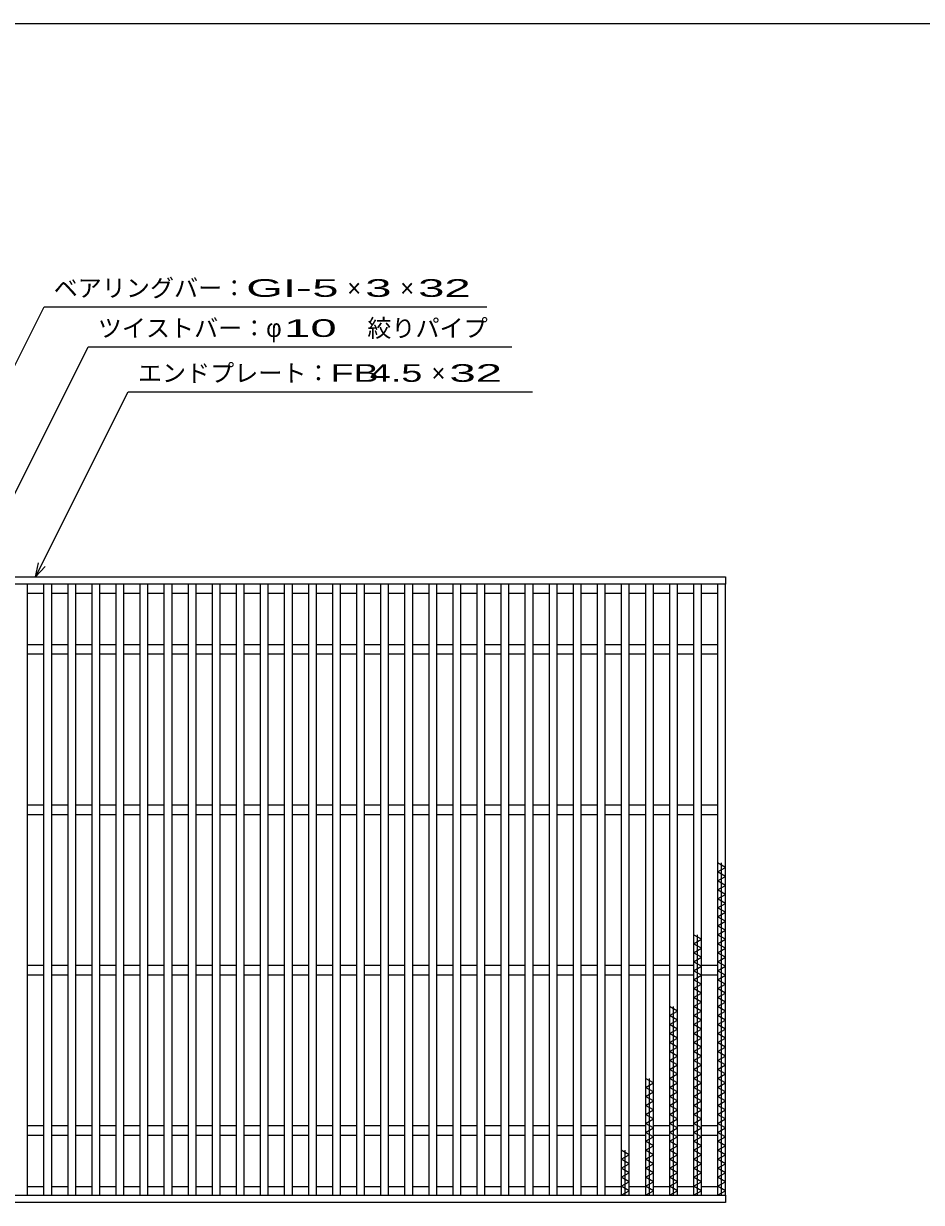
# Model space of a CAD drawing. Units: millimetres, scale not verified. Extents: x -3572 to 1042, y -2528 to 629.
# Drawn here: x -692 to -133, y -106 to 629 of the extents above; entities that cross this region are included whole.
import ezdxf
from ezdxf.enums import TextEntityAlignment as Align

# ---------------------------------------------------------------- set-up
doc = ezdxf.new("R2010")
doc.units = ezdxf.units.MM
doc.header["$LTSCALE"] = 6
for name, color, linetype, lineweight in [('0_2', 150, 'Continuous', 25), ('16', 3, 'Continuous', 25), ('22', 4, 'Continuous', 25)]:
    doc.layers.add(name, color=color, linetype=linetype, lineweight=lineweight)
doc.styles.add('ベクトル', font='')
doc.styles.get('ベクトル').set_extended_font_data('ベクトル')

msp = doc.modelspace()

# ---------------------------------------------------------------- linework, layer by layer
at = {"layer": '0_2'}
msp.add_line((-1034.4, 629.1), (1041.6, 629.1), dxfattribs=at)
at = {"layer": '16'}
for p, q in [((-845, 284), (-255, 284)), ((-255, 279.5), (-845, 279.5)), ((-690, 279.5), (-695, 279.5)), ((-690, -101.5), (-690, 279.5)), ((-680, 279.5), (-680, -101.5)), ((-675, 279.5), (-680, 279.5)), ((-675, -101.5), (-675, 279.5)), ((-665, 279.5), (-665, -101.5)), ((-660, 279.5), (-665, 279.5)), ((-660, -101.5), (-660, 279.5)), ((-650, 279.5), (-650, -101.5)), ((-645, 279.5), (-650, 279.5)), ((-645, -101.5), (-645, 279.5)), ((-635, 279.5), (-635, -101.5)), ((-630, 279.5), (-635, 279.5)), ((-630, -101.5), (-630, 279.5)), ((-620, 279.5), (-620, -101.5)), ((-615, 279.5), (-620, 279.5)), ((-615, -101.5), (-615, 279.5)), ((-605, 279.5), (-605, -101.5)), ((-600, 279.5), (-605, 279.5)), ((-600, -101.5), (-600, 279.5)), ((-590, 279.5), (-590, -101.5)), ((-585, 279.5), (-590, 279.5)), ((-585, -101.5), (-585, 279.5)), ((-575, 279.5), (-575, -101.5)), ((-570, 279.5), (-575, 279.5)), ((-570, -101.5), (-570, 279.5)), ((-560, 279.5), (-560, -101.5)), ((-555, 279.5), (-560, 279.5)), ((-555, -101.5), (-555, 279.5)), ((-545, 279.5), (-545, -101.5)), ((-540, 279.5), (-545, 279.5)), ((-540, -101.5), (-540, 279.5)), ((-530, 279.5), (-530, -101.5)), ((-525, 279.5), (-530, 279.5)), ((-525, -101.5), (-525, 279.5)), ((-515, 279.5), (-515, -101.5)), ((-510, 279.5), (-515, 279.5)), ((-510, -101.5), (-510, 279.5)), ((-500, 279.5), (-500, -101.5)), ((-495, 279.5), (-500, 279.5)), ((-495, -101.5), (-495, 279.5)), ((-485, 279.5), (-485, -101.5)), ((-480, 279.5), (-485, 279.5)), ((-480, -101.5), (-480, 279.5)), ((-470, 279.5), (-470, -101.5)), ((-465, 279.5), (-470, 279.5)), ((-465, -101.5), (-465, 279.5)), ((-455, 279.5), (-455, -101.5)), ((-450, 279.5), (-455, 279.5)), ((-450, -101.5), (-450, 279.5)), ((-440, 279.5), (-440, -101.5)), ((-435, 279.5), (-440, 279.5)), ((-435, -101.5), (-435, 279.5)), ((-425, 279.5), (-425, -101.5)), ((-420, 279.5), (-425, 279.5)), ((-420, -101.5), (-420, 279.5)), ((-410, 279.5), (-410, -101.5)), ((-405, 279.5), (-410, 279.5)), ((-405, -101.5), (-405, 279.5)), ((-395, 279.5), (-395, -101.5)), ((-390, 279.5), (-395, 279.5)), ((-390, -101.5), (-390, 279.5)), ((-380, 279.5), (-380, -101.5)), ((-375, 279.5), (-380, 279.5)), ((-375, -101.5), (-375, 279.5)), ((-365, 279.5), (-365, -101.5)), ((-360, 279.5), (-365, 279.5)), ((-360, -101.5), (-360, 279.5)), ((-350, 279.5), (-350, -101.5)), ((-345, 279.5), (-350, 279.5)), ((-345, -101.5), (-345, 279.5)), ((-335, 279.5), (-335, -101.5)), ((-330, 279.5), (-335, 279.5)), ((-330, -101.5), (-330, 279.5)), ((-320, 279.5), (-320, -101.5)), ((-315, 279.5), (-320, 279.5)), ((-315, -101.5), (-315, 279.5)), ((-305, 279.5), (-305, -101.5)), ((-300, 279.5), (-305, 279.5)), ((-300, -101.5), (-300, 279.5)), ((-290, 279.5), (-290, -101.5)), ((-285, 279.5), (-290, 279.5)), ((-285, -101.5), (-285, 279.5)), ((-275, 279.5), (-275, -101.5)), ((-270, 279.5), (-275, 279.5)), ((-270, -101.5), (-270, 279.5)), ((-260, 279.5), (-260, -101.5)), ((-255, 279.5), (-260, 279.5)), ((-255, 284), (-255, 279.5)), ((-255, -101.5), (-255, 279.5)), ((-690, 274), (-680, 274)), ((-675, 274), (-665, 274)), ((-660, 274), (-650, 274)), ((-645, 274), (-635, 274)), ((-630, 274), (-620, 274)), ((-615, 274), (-605, 274)), ((-600, 274), (-590, 274)), ((-585, 274), (-575, 274)), ((-570, 274), (-560, 274)), ((-555, 274), (-545, 274)), ((-540, 274), (-530, 274)), ((-525, 274), (-515, 274)), ((-510, 274), (-500, 274)), ((-495, 274), (-485, 274)), ((-480, 274), (-470, 274)), ((-465, 274), (-455, 274)), ((-450, 274), (-440, 274)), ((-435, 274), (-425, 274)), ((-420, 274), (-410, 274)), ((-405, 274), (-395, 274)), ((-390, 274), (-380, 274)), ((-375, 274), (-365, 274)), ((-360, 274), (-350, 274)), ((-345, 274), (-335, 274)), ((-330, 274), (-320, 274)), ((-315, 274), (-305, 274)), ((-300, 274), (-290, 274)), ((-285, 274), (-275, 274)), ((-270, 274), (-260, 274)), ((-690, 242), (-680, 242)), ((-690, 236), (-680, 236)), ((-675, 242), (-665, 242)), ((-675, 236), (-665, 236)), ((-660, 242), (-650, 242)), ((-660, 236), (-650, 236)), ((-645, 242), (-635, 242)), ((-645, 236), (-635, 236)), ((-630, 242), (-620, 242)), ((-630, 236), (-620, 236)), ((-615, 242), (-605, 242)), ((-615, 236), (-605, 236)), ((-600, 242), (-590, 242)), ((-600, 236), (-590, 236)), ((-585, 242), (-575, 242)), ((-585, 236), (-575, 236)), ((-570, 242), (-560, 242)), ((-570, 236), (-560, 236)), ((-555, 242), (-545, 242)), ((-555, 236), (-545, 236)), ((-540, 242), (-530, 242)), ((-540, 236), (-530, 236)), ((-525, 242), (-515, 242)), ((-525, 236), (-515, 236)), ((-510, 242), (-500, 242)), ((-510, 236), (-500, 236)), ((-495, 242), (-485, 242)), ((-495, 236), (-485, 236)), ((-480, 242), (-470, 242)), ((-480, 236), (-470, 236)), ((-465, 242), (-455, 242)), ((-465, 236), (-455, 236)), ((-450, 242), (-440, 242)), ((-450, 236), (-440, 236)), ((-435, 242), (-425, 242)), ((-435, 236), (-425, 236)), ((-420, 242), (-410, 242)), ((-420, 236), (-410, 236)), ((-405, 242), (-395, 242)), ((-405, 236), (-395, 236)), ((-390, 242), (-380, 242)), ((-390, 236), (-380, 236)), ((-375, 242), (-365, 242)), ((-375, 236), (-365, 236)), ((-360, 242), (-350, 242)), ((-360, 236), (-350, 236)), ((-345, 242), (-335, 242)), ((-345, 236), (-335, 236)), ((-330, 242), (-320, 242)), ((-330, 236), (-320, 236)), ((-315, 242), (-305, 242)), ((-315, 236), (-305, 236)), ((-300, 242), (-290, 242)), ((-300, 236), (-290, 236)), ((-285, 242), (-275, 242)), ((-285, 236), (-275, 236)), ((-270, 242), (-260, 242)), ((-270, 236), (-260, 236)), ((-690, 142), (-680, 142)), ((-675, 142), (-665, 142)), ((-660, 142), (-650, 142)), ((-645, 142), (-635, 142)), ((-630, 142), (-620, 142)), ((-615, 142), (-605, 142)), ((-600, 142), (-590, 142)), ((-585, 142), (-575, 142)), ((-570, 142), (-560, 142)), ((-555, 142), (-545, 142)), ((-540, 142), (-530, 142)), ((-525, 142), (-515, 142)), ((-510, 142), (-500, 142)), ((-495, 142), (-485, 142)), ((-480, 142), (-470, 142)), ((-465, 142), (-455, 142)), ((-450, 142), (-440, 142)), ((-435, 142), (-425, 142)), ((-420, 142), (-410, 142)), ((-405, 142), (-395, 142)), ((-390, 142), (-380, 142)), ((-375, 142), (-365, 142)), ((-360, 142), (-350, 142)), ((-345, 142), (-335, 142)), ((-330, 142), (-320, 142)), ((-315, 142), (-305, 142)), ((-300, 142), (-290, 142)), ((-285, 142), (-275, 142)), ((-270, 142), (-260, 142)), ((-690, 136), (-680, 136)), ((-675, 136), (-665, 136)), ((-660, 136), (-650, 136)), ((-645, 136), (-635, 136)), ((-630, 136), (-620, 136)), ((-615, 136), (-605, 136)), ((-600, 136), (-590, 136)), ((-585, 136), (-575, 136)), ((-570, 136), (-560, 136)), ((-555, 136), (-545, 136)), ((-540, 136), (-530, 136)), ((-525, 136), (-515, 136)), ((-510, 136), (-500, 136)), ((-495, 136), (-485, 136)), ((-480, 136), (-470, 136)), ((-465, 136), (-455, 136)), ((-450, 136), (-440, 136)), ((-435, 136), (-425, 136)), ((-420, 136), (-410, 136)), ((-405, 136), (-395, 136)), ((-390, 136), (-380, 136)), ((-375, 136), (-365, 136)), ((-360, 136), (-350, 136)), ((-345, 136), (-335, 136)), ((-330, 136), (-320, 136)), ((-315, 136), (-305, 136)), ((-300, 136), (-290, 136)), ((-285, 136), (-275, 136)), ((-270, 136), (-260, 136)), ((-255, 102.9), (-260, 105.7)), ((-257.5, -101.5), (-257.5, 105.7)), ((-260, 100.1), (-255, 102.9)), ((-255, 97.3), (-260, 100.1)), ((-260, 94.5), (-255, 97.3)), ((-255, 91.7), (-260, 94.5)), ((-260, 88.9), (-255, 91.7)), ((-255, 86.1), (-260, 88.9)), ((-260, 83.3), (-255, 86.1)), ((-255, 80.5), (-260, 83.3)), ((-260, 77.7), (-255, 80.5)), ((-255, 74.9), (-260, 77.7)), ((-260, 72.1), (-255, 74.9)), ((-255, 69.3), (-260, 72.1)), ((-260, 66.5), (-255, 69.3)), ((-255, 63.7), (-260, 66.5)), ((-270, 58.1), (-275, 60.9)), ((-272.5, -101.5), (-272.5, 60.9)), ((-260, 60.9), (-255, 63.7)), ((-255, 58.1), (-260, 60.9)), ((-275, 55.3), (-270, 58.1)), ((-270, 52.5), (-275, 55.3)), ((-275, 49.7), (-270, 52.5)), ((-260, 55.3), (-255, 58.1)), ((-255, 52.5), (-260, 55.3)), ((-260, 49.7), (-255, 52.5)), ((-270, 46.9), (-275, 49.7)), ((-275, 44.1), (-270, 46.9)), ((-255, 46.9), (-260, 49.7)), ((-260, 44.1), (-255, 46.9)), ((-690, 42), (-680, 42)), ((-675, 42), (-665, 42)), ((-660, 42), (-650, 42)), ((-645, 42), (-635, 42)), ((-630, 42), (-620, 42)), ((-615, 42), (-605, 42)), ((-600, 42), (-590, 42)), ((-585, 42), (-575, 42)), ((-570, 42), (-560, 42)), ((-555, 42), (-545, 42)), ((-540, 42), (-530, 42)), ((-525, 42), (-515, 42)), ((-510, 42), (-500, 42)), ((-495, 42), (-485, 42)), ((-480, 42), (-470, 42)), ((-465, 42), (-455, 42)), ((-450, 42), (-440, 42)), ((-435, 42), (-425, 42)), ((-420, 42), (-410, 42)), ((-405, 42), (-395, 42)), ((-390, 42), (-380, 42)), ((-375, 42), (-365, 42)), ((-360, 42), (-350, 42)), ((-345, 42), (-335, 42)), ((-330, 42), (-320, 42)), ((-315, 42), (-305, 42)), ((-300, 42), (-290, 42)), ((-285, 42), (-275, 42)), ((-270, 41.3), (-275, 44.1)), ((-275, 38.5), (-270, 41.3)), ((-270, 35.7), (-275, 38.5)), ((-270, 42), (-260, 42)), ((-255, 41.3), (-260, 44.1)), ((-260, 38.5), (-255, 41.3)), ((-255, 35.7), (-260, 38.5)), ((-690, 36), (-680, 36)), ((-675, 36), (-665, 36)), ((-660, 36), (-650, 36)), ((-645, 36), (-635, 36)), ((-630, 36), (-620, 36)), ((-615, 36), (-605, 36)), ((-600, 36), (-590, 36)), ((-585, 36), (-575, 36)), ((-570, 36), (-560, 36)), ((-555, 36), (-545, 36)), ((-540, 36), (-530, 36)), ((-525, 36), (-515, 36)), ((-510, 36), (-500, 36)), ((-495, 36), (-485, 36)), ((-480, 36), (-470, 36)), ((-465, 36), (-455, 36)), ((-450, 36), (-440, 36)), ((-435, 36), (-425, 36)), ((-420, 36), (-410, 36)), ((-405, 36), (-395, 36)), ((-390, 36), (-380, 36)), ((-375, 36), (-365, 36)), ((-360, 36), (-350, 36)), ((-345, 36), (-335, 36)), ((-330, 36), (-320, 36)), ((-315, 36), (-305, 36)), ((-300, 36), (-290, 36)), ((-285, 36), (-275, 36)), ((-275, 32.9), (-270, 35.7)), ((-270, 30.1), (-275, 32.9)), ((-275, 27.3), (-270, 30.1)), ((-270, 36), (-260, 36)), ((-260, 32.9), (-255, 35.7)), ((-255, 30.1), (-260, 32.9)), ((-260, 27.3), (-255, 30.1)), ((-270, 24.5), (-275, 27.3)), ((-275, 21.7), (-270, 24.5)), ((-255, 24.5), (-260, 27.3)), ((-260, 21.7), (-255, 24.5)), ((-285, 13.3), (-290, 16.1)), ((-287.5, -101.5), (-287.5, 16.1)), ((-270, 18.9), (-275, 21.7)), ((-275, 16.1), (-270, 18.9)), ((-270, 13.3), (-275, 16.1)), ((-255, 18.9), (-260, 21.7)), ((-260, 16.1), (-255, 18.9)), ((-255, 13.3), (-260, 16.1)), ((-290, 10.5), (-285, 13.3)), ((-285, 7.7), (-290, 10.5)), ((-290, 4.9), (-285, 7.7)), ((-275, 10.5), (-270, 13.3)), ((-270, 7.7), (-275, 10.5)), ((-275, 4.9), (-270, 7.7)), ((-260, 10.5), (-255, 13.3)), ((-255, 7.7), (-260, 10.5)), ((-260, 4.9), (-255, 7.7)), ((-285, 2.1), (-290, 4.9)), ((-290, -0.7), (-285, 2.1)), ((-270, 2.1), (-275, 4.9)), ((-275, -0.7), (-270, 2.1)), ((-255, 2.1), (-260, 4.9)), ((-260, -0.7), (-255, 2.1)), ((-285, -3.5), (-290, -0.7)), ((-290, -6.3), (-285, -3.5)), ((-285, -9.1), (-290, -6.3)), ((-270, -3.5), (-275, -0.7)), ((-275, -6.3), (-270, -3.5)), ((-270, -9.1), (-275, -6.3)), ((-255, -3.5), (-260, -0.7)), ((-260, -6.3), (-255, -3.5)), ((-255, -9.1), (-260, -6.3)), ((-290, -11.9), (-285, -9.1)), ((-285, -14.7), (-290, -11.9)), ((-290, -17.5), (-285, -14.7)), ((-275, -11.9), (-270, -9.1)), ((-270, -14.7), (-275, -11.9)), ((-275, -17.5), (-270, -14.7)), ((-260, -11.9), (-255, -9.1)), ((-255, -14.7), (-260, -11.9)), ((-260, -17.5), (-255, -14.7)), ((-285, -20.3), (-290, -17.5)), ((-290, -23.1), (-285, -20.3)), ((-270, -20.3), (-275, -17.5)), ((-275, -23.1), (-270, -20.3)), ((-255, -20.3), (-260, -17.5)), ((-260, -23.1), (-255, -20.3)), ((-300, -31.5), (-305, -28.7)), ((-302.5, -101.5), (-302.5, -28.7)), ((-285, -25.9), (-290, -23.1)), ((-290, -28.7), (-285, -25.9)), ((-285, -31.5), (-290, -28.7)), ((-270, -25.9), (-275, -23.1)), ((-275, -28.7), (-270, -25.9)), ((-270, -31.5), (-275, -28.7)), ((-255, -25.9), (-260, -23.1)), ((-260, -28.7), (-255, -25.9)), ((-255, -31.5), (-260, -28.7)), ((-305, -34.3), (-300, -31.5)), ((-300, -37.1), (-305, -34.3)), ((-290, -34.3), (-285, -31.5)), ((-285, -37.1), (-290, -34.3)), ((-275, -34.3), (-270, -31.5)), ((-270, -37.1), (-275, -34.3)), ((-260, -34.3), (-255, -31.5)), ((-255, -37.1), (-260, -34.3)), ((-305, -39.9), (-300, -37.1)), ((-300, -42.7), (-305, -39.9)), ((-305, -45.5), (-300, -42.7)), ((-290, -39.9), (-285, -37.1)), ((-285, -42.7), (-290, -39.9)), ((-290, -45.5), (-285, -42.7)), ((-275, -39.9), (-270, -37.1)), ((-270, -42.7), (-275, -39.9)), ((-275, -45.5), (-270, -42.7)), ((-260, -39.9), (-255, -37.1)), ((-255, -42.7), (-260, -39.9)), ((-260, -45.5), (-255, -42.7)), ((-300, -48.3), (-305, -45.5)), ((-305, -51.1), (-300, -48.3)), ((-300, -53.9), (-305, -51.1)), ((-285, -48.3), (-290, -45.5)), ((-290, -51.1), (-285, -48.3)), ((-285, -53.9), (-290, -51.1)), ((-270, -48.3), (-275, -45.5)), ((-275, -51.1), (-270, -48.3)), ((-270, -53.9), (-275, -51.1)), ((-255, -48.3), (-260, -45.5)), ((-260, -51.1), (-255, -48.3)), ((-255, -53.9), (-260, -51.1)), ((-690, -58), (-680, -58)), ((-675, -58), (-665, -58)), ((-660, -58), (-650, -58)), ((-645, -58), (-635, -58)), ((-630, -58), (-620, -58)), ((-615, -58), (-605, -58)), ((-600, -58), (-590, -58)), ((-585, -58), (-575, -58)), ((-570, -58), (-560, -58)), ((-555, -58), (-545, -58)), ((-540, -58), (-530, -58)), ((-525, -58), (-515, -58)), ((-510, -58), (-500, -58)), ((-495, -58), (-485, -58)), ((-480, -58), (-470, -58)), ((-465, -58), (-455, -58)), ((-450, -58), (-440, -58)), ((-435, -58), (-425, -58)), ((-420, -58), (-410, -58)), ((-405, -58), (-395, -58)), ((-390, -58), (-380, -58)), ((-375, -58), (-365, -58)), ((-360, -58), (-350, -58)), ((-345, -58), (-335, -58)), ((-330, -58), (-320, -58)), ((-315, -58), (-305, -58)), ((-305, -56.7), (-300, -53.9)), ((-300, -59.5), (-305, -56.7)), ((-300, -58), (-290, -58)), ((-290, -56.7), (-285, -53.9)), ((-285, -59.5), (-290, -56.7)), ((-285, -58), (-275, -58)), ((-275, -56.7), (-270, -53.9)), ((-270, -59.5), (-275, -56.7)), ((-270, -58), (-260, -58)), ((-260, -56.7), (-255, -53.9)), ((-255, -59.5), (-260, -56.7)), ((-690, -64), (-680, -64)), ((-675, -64), (-665, -64)), ((-660, -64), (-650, -64)), ((-645, -64), (-635, -64)), ((-630, -64), (-620, -64)), ((-615, -64), (-605, -64)), ((-600, -64), (-590, -64)), ((-585, -64), (-575, -64)), ((-570, -64), (-560, -64)), ((-555, -64), (-545, -64)), ((-540, -64), (-530, -64)), ((-525, -64), (-515, -64)), ((-510, -64), (-500, -64)), ((-495, -64), (-485, -64)), ((-480, -64), (-470, -64)), ((-465, -64), (-455, -64)), ((-450, -64), (-440, -64)), ((-435, -64), (-425, -64)), ((-420, -64), (-410, -64)), ((-405, -64), (-395, -64)), ((-390, -64), (-380, -64)), ((-375, -64), (-365, -64)), ((-360, -64), (-350, -64)), ((-345, -64), (-335, -64)), ((-330, -64), (-320, -64)), ((-315, -64), (-305, -64)), ((-305, -62.3), (-300, -59.5)), ((-300, -65.1), (-305, -62.3)), ((-305, -67.9), (-300, -65.1)), ((-300, -64), (-290, -64)), ((-290, -62.3), (-285, -59.5)), ((-285, -65.1), (-290, -62.3)), ((-290, -67.9), (-285, -65.1)), ((-285, -64), (-275, -64)), ((-275, -62.3), (-270, -59.5)), ((-270, -65.1), (-275, -62.3)), ((-275, -67.9), (-270, -65.1)), ((-270, -64), (-260, -64)), ((-260, -62.3), (-255, -59.5)), ((-255, -65.1), (-260, -62.3)), ((-260, -67.9), (-255, -65.1)), ((-315, -76.3), (-320, -73.5)), ((-317.5, -101.5), (-317.5, -73.5)), ((-300, -70.7), (-305, -67.9)), ((-305, -73.5), (-300, -70.7)), ((-300, -76.3), (-305, -73.5)), ((-285, -70.7), (-290, -67.9)), ((-290, -73.5), (-285, -70.7)), ((-285, -76.3), (-290, -73.5)), ((-270, -70.7), (-275, -67.9)), ((-275, -73.5), (-270, -70.7)), ((-270, -76.3), (-275, -73.5)), ((-255, -70.7), (-260, -67.9)), ((-260, -73.5), (-255, -70.7)), ((-255, -76.3), (-260, -73.5)), ((-320, -79.1), (-315, -76.3)), ((-315, -81.9), (-320, -79.1)), ((-305, -79.1), (-300, -76.3)), ((-300, -81.9), (-305, -79.1)), ((-290, -79.1), (-285, -76.3)), ((-285, -81.9), (-290, -79.1)), ((-275, -79.1), (-270, -76.3)), ((-270, -81.9), (-275, -79.1)), ((-260, -79.1), (-255, -76.3)), ((-255, -81.9), (-260, -79.1)), ((-320, -84.7), (-315, -81.9)), ((-315, -87.5), (-320, -84.7)), ((-320, -90.3), (-315, -87.5)), ((-305, -84.7), (-300, -81.9)), ((-300, -87.5), (-305, -84.7)), ((-305, -90.3), (-300, -87.5)), ((-290, -84.7), (-285, -81.9)), ((-285, -87.5), (-290, -84.7)), ((-290, -90.3), (-285, -87.5)), ((-275, -84.7), (-270, -81.9)), ((-270, -87.5), (-275, -84.7)), ((-275, -90.3), (-270, -87.5)), ((-260, -84.7), (-255, -81.9)), ((-255, -87.5), (-260, -84.7)), ((-260, -90.3), (-255, -87.5)), ((-315, -93.1), (-320, -90.3)), ((-320, -95.9), (-315, -93.1)), ((-300, -93.1), (-305, -90.3)), ((-305, -95.9), (-300, -93.1)), ((-285, -93.1), (-290, -90.3)), ((-290, -95.9), (-285, -93.1)), ((-270, -93.1), (-275, -90.3)), ((-275, -95.9), (-270, -93.1)), ((-255, -93.1), (-260, -90.3)), ((-260, -95.9), (-255, -93.1)), ((-845, -101.5), (-255, -101.5)), ((-695, -101.5), (-690, -101.5)), ((-690, -96), (-680, -96)), ((-680, -101.5), (-675, -101.5)), ((-675, -96), (-665, -96)), ((-665, -101.5), (-660, -101.5)), ((-660, -96), (-650, -96)), ((-650, -101.5), (-645, -101.5)), ((-645, -96), (-635, -96)), ((-635, -101.5), (-630, -101.5)), ((-630, -96), (-620, -96)), ((-620, -101.5), (-615, -101.5)), ((-615, -96), (-605, -96)), ((-605, -101.5), (-600, -101.5)), ((-600, -96), (-590, -96)), ((-590, -101.5), (-585, -101.5)), ((-585, -96), (-575, -96)), ((-575, -101.5), (-570, -101.5)), ((-570, -96), (-560, -96)), ((-560, -101.5), (-555, -101.5)), ((-555, -96), (-545, -96)), ((-545, -101.5), (-540, -101.5)), ((-540, -96), (-530, -96)), ((-530, -101.5), (-525, -101.5)), ((-525, -96), (-515, -96)), ((-515, -101.5), (-510, -101.5)), ((-510, -96), (-500, -96)), ((-500, -101.5), (-495, -101.5)), ((-495, -96), (-485, -96)), ((-485, -101.5), (-480, -101.5)), ((-480, -96), (-470, -96)), ((-470, -101.5), (-465, -101.5)), ((-465, -96), (-455, -96)), ((-455, -101.5), (-450, -101.5)), ((-450, -96), (-440, -96)), ((-440, -101.5), (-435, -101.5)), ((-435, -96), (-425, -96)), ((-425, -101.5), (-420, -101.5)), ((-420, -96), (-410, -96)), ((-410, -101.5), (-405, -101.5)), ((-405, -96), (-395, -96)), ((-395, -101.5), (-390, -101.5)), ((-390, -96), (-380, -96)), ((-380, -101.5), (-375, -101.5)), ((-375, -96), (-365, -96)), ((-365, -101.5), (-360, -101.5)), ((-360, -96), (-350, -96)), ((-350, -101.5), (-345, -101.5)), ((-345, -96), (-335, -96)), ((-335, -101.5), (-330, -101.5)), ((-330, -96), (-320, -96)), ((-315, -98.7), (-320, -95.9)), ((-320, -101.5), (-315, -98.7)), ((-320, -101.5), (-315, -101.5)), ((-315, -96), (-305, -96)), ((-300, -98.7), (-305, -95.9)), ((-305, -101.5), (-300, -98.7)), ((-305, -101.5), (-300, -101.5)), ((-300, -96), (-290, -96)), ((-285, -98.7), (-290, -95.9)), ((-290, -101.5), (-285, -98.7)), ((-290, -101.5), (-285, -101.5)), ((-285, -96), (-275, -96)), ((-270, -98.7), (-275, -95.9)), ((-275, -101.5), (-270, -98.7)), ((-275, -101.5), (-270, -101.5)), ((-270, -96), (-260, -96)), ((-255, -98.7), (-260, -95.9)), ((-260, -101.5), (-255, -98.7)), ((-260, -101.5), (-255, -101.5)), ((-255, -101.5), (-255, -106)), ((-255, -106), (-845, -106))]:
    msp.add_line(p, q, dxfattribs=at)
at = {"layer": '22'}
for p, q in [((-810, 192), (-679.75, 452.5)), ((-679.75, 452.5), (-403.75, 452.5)), ((-745, 242), (-652.25, 427.5)), ((-652.25, 427.5), (-388.25, 427.5)), ((-685, 284), (-627.25, 399.5)), ((-627.25, 399.5), (-375.25, 399.5)), ((-685, 284), (-683.2, 292.76)), ((-685, 284), (-679, 290.6))]:
    msp.add_line(p, q, dxfattribs=at)

# ---------------------------------------------------------------- texts
at = {"layer": '22', "color": 2, "style": 'ベクトル'}
for s, p in [('ベアリングバー：', (-673.75, 464.2)), ('×', (-490.75, 464.2)), ('×', (-457.75, 464.2)), ('ツイストバー：', (-646.25, 439.2)), ('φ', (-541.25, 439.2)), ('絞りパイプ', (-478.25, 439.2)), ('エンドプレート：', (-621.25, 411.2)), ('×', (-438.25, 411.2))]:
    msp.add_text(s, height=11, dxfattribs=at).set_placement(p, align=Align.MIDDLE_LEFT)
for s, width, p in [('GI-', 2, (-553.75, 464.2)), (' 5 ', 2, (-520.75, 464.2)), (' 3 ', 2, (-487.75, 464.2)), (' 32 ', 2, (-454.75, 464.2)), (' 10 ', 2, (-538.25, 439.2)), ('FB', 1.6, (-501.25, 411.2)), (' 4.5 ', 1.6, (-483.25, 411.2)), (' 32 ', 2, (-435.25, 411.2))]:
    msp.add_text(s, height=11, dxfattribs=dict(at, width=width)).set_placement(p, align=Align.MIDDLE_LEFT)

doc.saveas('drawing.dxf')
